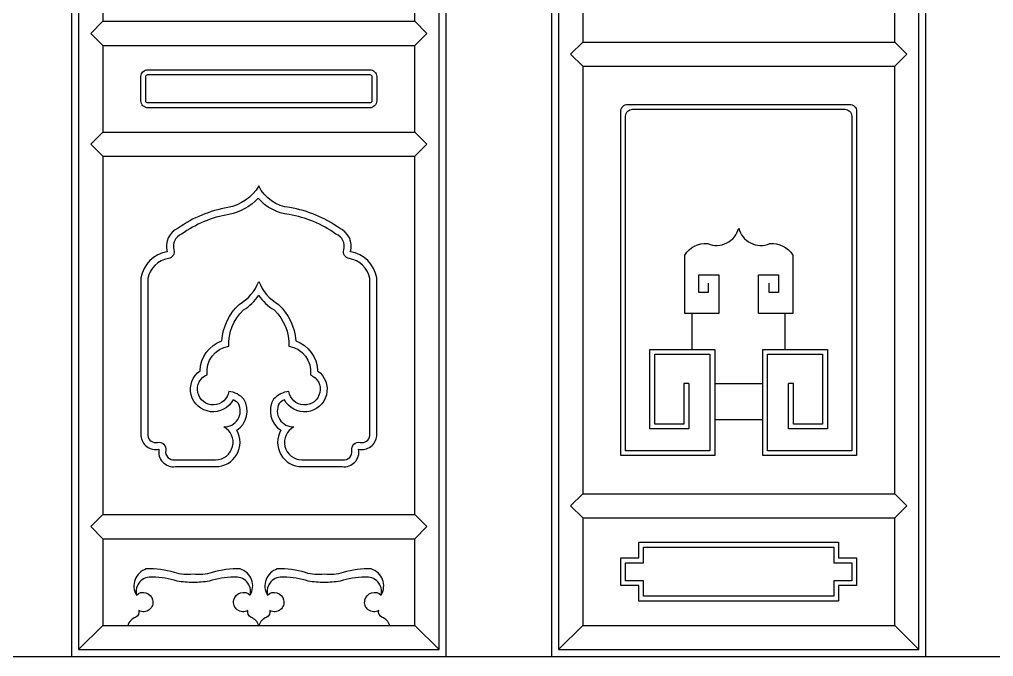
# Model space of a CAD drawing. Extents: x -66030 to 95157, y -13132 to 45879.
# Drawn here: x -45366 to -43962, y 31869 to 32788 of the extents above; entities that cross this region are included whole.
import ezdxf

# ---------------------------------------------------------------- set-up
doc = ezdxf.new("R2010")
doc.units = 0
doc.header["$LTSCALE"] = 100
doc.header["$MEASUREMENT"] = 0
for name, color, linetype in [('3', 11, 'CONTINUOUS'), ('4', 121, 'CONTINUOUS'), ('7', 105, 'CONTINUOUS')]:
    doc.layers.add(name, color=color, linetype=linetype)

msp = doc.modelspace()

# ---------------------------------------------------------------- linework, layer by layer
at = {"layer": '3'}
for p, q in [((-45263.8, 32768.4), (-45246.3, 32785.9)), ((-44796.3, 32785.9), (-44778.8, 32768.4)), ((-45246.3, 32750.9), (-45263.8, 32768.4)), ((-44796.3, 32750.9), (-44778.8, 32768.4)), ((-44571.7, 32738.4), (-44554.2, 32755.9)), ((-44104.2, 32755.9), (-44086.7, 32738.4)), ((-44554.2, 32720.9), (-44571.7, 32738.4)), ((-44104.2, 32720.9), (-44086.7, 32738.4)), ((-45263.8, 32608.4), (-45246.3, 32625.9)), ((-44796.3, 32625.9), (-44778.8, 32608.4)), ((-45246.3, 32590.9), (-45263.8, 32608.4)), ((-44796.3, 32590.9), (-44778.8, 32608.4)), ((-44396.4, 32312.3), (-44396.4, 32364.2)), ((-44262, 32312.3), (-44262, 32364.2)), ((-44401.2, 32263), (-44408.2, 32263)), ((-44363.8, 32263.1), (-44294.6, 32263.1)), ((-44250.2, 32263), (-44257.2, 32263)), ((-44363.8, 32211), (-44294.6, 32211)), ((-44571.7, 32086.4), (-44554.2, 32103.9)), ((-44104.2, 32103.9), (-44086.7, 32086.4)), ((-45263.8, 32056.4), (-45246.3, 32073.9)), ((-44796.3, 32073.9), (-44778.8, 32056.4)), ((-44554.2, 32068.9), (-44571.7, 32086.4)), ((-44104.2, 32068.9), (-44086.7, 32086.4)), ((-45246.3, 32038.9), (-45263.8, 32056.4)), ((-44796.3, 32038.9), (-44778.8, 32056.4)), ((-45281.3, 31878.9), (-45246.3, 31913.9)), ((-44796.3, 31913.9), (-44761.3, 31878.9)), ((-44589.2, 31878.9), (-44554.2, 31913.9)), ((-44104.2, 31913.9), (-44069.2, 31878.9))]:
    msp.add_line(p, q, dxfattribs=at)
at = {"layer": '3', "color": 2}
msp.add_line((-66009.4, 31868.9), (90873, 31868.9), dxfattribs=at)
at = {"layer": '3'}
for points in [[(-45281.3, 31878.9), (-44761.3, 31878.9), (-44761.3, 34438.9), (-45281.3, 34438.9)], [(-44589.2, 31878.9), (-44069.2, 31878.9), (-44069.2, 34438.9), (-44589.2, 34438.9)], [(-44185, 32033.9), (-44185, 32011.4), (-44159.2, 32011.4), (-44159.2, 31971.4), (-44185, 31971.4), (-44185, 31948.9), (-44473.4, 31948.9), (-44473.4, 31971.4), (-44499.2, 31971.4), (-44499.2, 32011.4), (-44473.4, 32011.4), (-44473.4, 32033.9)], [(-44192, 32026.9), (-44192, 32004.4), (-44166.2, 32004.4), (-44166.2, 31978.4), (-44192, 31978.4), (-44192, 31955.9), (-44466.4, 31955.9), (-44466.4, 31978.4), (-44492.2, 31978.4), (-44492.2, 32004.4), (-44466.4, 32004.4), (-44466.4, 32026.9)]]:
    msp.add_lwpolyline(points, close=True, dxfattribs=at)
for points in [[(-45181.3, 32715.9), (-44861.3, 32715.9, -0.414214), (-44851.3, 32705.9), (-44851.3, 32670.9, -0.414214), (-44861.3, 32660.9), (-45181.3, 32660.9, -0.414214), (-45191.3, 32670.9), (-45191.3, 32705.9, -0.414214)], [(-45181.3, 32708.9), (-44861.3, 32708.9, -0.414214), (-44858.3, 32705.9), (-44858.3, 32670.9, -0.414214), (-44861.3, 32667.9), (-45181.3, 32667.9, -0.414214), (-45184.3, 32670.9), (-45184.3, 32705.9, -0.414214)], [(-45021.3, 32548.1, -0.210762), (-45066.2, 32516.8, 0.114186), (-45137.5, 32487.3, 0.375753), (-45153.4, 32453.2, 0.318354), (-45191.3, 32415.4), (-45191.3, 32187.6, 0.467386), (-45165.3, 32168.3, 0.511029), (-45141.7, 32143), (-45083.6, 32143, 0.578372), (-45053.1, 32195.6, 0.404073), (-45042.7, 32240.3, 0.169554), (-45064.7, 32251.7, -1.732779), (-45095.7, 32275.7, -0.407078), (-45064.7, 32316.8, -0.213141), (-45043.6, 32369.1, 0.122229), (-45021.3, 32390.6, 0.122229), (-44999, 32369.1, -0.213141), (-44978, 32316.8, -0.407078), (-44946.9, 32275.7, -1.732779), (-44978, 32251.7, 0.169554), (-45000, 32240.3, 0.404073), (-44989.6, 32195.6, 0.578372), (-44959.1, 32143), (-44901, 32143, 0.511029), (-44877.4, 32168.3, 0.467386), (-44851.3, 32187.6), (-44851.3, 32415.4, 0.318354), (-44889.2, 32453.2, 0.375753), (-44905.1, 32487.3, 0.114186), (-44976.4, 32516.8, -0.263021)], [(-45071.9, 32200.4, 0.579617), (-45050.7, 32234.3, 0.083672), (-45058.3, 32239.5, -1.266979), (-45106, 32281.4, -0.312961), (-45074.6, 32324.6, -0.190588), (-45049.6, 32377.2, 0.173032), (-45021.3, 32410.4, 0.173032), (-44993, 32377.2, -0.190588), (-44968.1, 32324.6, -0.312961), (-44936.6, 32281.4, -1.266979), (-44984.4, 32239.5, 0.083672), (-44991.9, 32234.3, 0.579617), (-44970.7, 32200.4, 0.78664), (-44959.1, 32153), (-44900.3, 32153, 0.526048), (-44887.2, 32166.4, -0.545844), (-44875, 32178, 0.460744), (-44861.3, 32187.9), (-44861.3, 32414.5, 0.312309), (-44890.9, 32443.4, -0.447823), (-44898.8, 32456, 0.390224), (-44910, 32478.5, 0.115429), (-44977.7, 32506.9, -0.199011), (-45022, 32530.7, -0.160236), (-45064.5, 32507, 0.116165), (-45132.6, 32478.5, 0.390224), (-45143.8, 32456, -0.447823), (-45151.8, 32443.4, 0.312309), (-45181.3, 32414.5), (-45181.3, 32187.9, 0.460744), (-45167.6, 32178, -0.545844), (-45155.5, 32166.4, 0.526048), (-45142.4, 32153), (-45083.6, 32153, 0.78664)]]:
    msp.add_lwpolyline(points, format="xyb", close=True, dxfattribs=at)
for points in [[(-44401.2, 32263), (-44401.2, 32197.5), (-44457.3, 32197.5), (-44457.3, 32312.3), (-44363.8, 32312.3), (-44363.8, 32158.9), (-44499.2, 32158.9), (-44499.2, 32655.9, -0.414214), (-44489.2, 32665.9), (-44169.2, 32665.9, -0.414214), (-44159.2, 32655.9), (-44159.2, 32158.9), (-44294.6, 32158.9), (-44294.6, 32312.3), (-44201.1, 32312.3), (-44201.1, 32197.5), (-44257.2, 32197.5), (-44257.2, 32263)], [(-44408.2, 32263), (-44408.2, 32204.5), (-44450.3, 32204.5), (-44450.3, 32305.3), (-44370.8, 32305.3), (-44370.8, 32165.9), (-44492.2, 32165.9), (-44492.2, 32648.9, -0.414214), (-44482.2, 32658.9), (-44176.2, 32658.9, -0.414214), (-44166.2, 32648.9), (-44166.2, 32165.9), (-44287.6, 32165.9), (-44287.6, 32305.3), (-44208.1, 32305.3), (-44208.1, 32204.5), (-44250.2, 32204.5), (-44250.2, 32263)], [(-44373.1, 32407.8), (-44373.1, 32394.2), (-44386.8, 32394.2), (-44386.8, 32419.7), (-44357.8, 32419.7), (-44357.8, 32364.2), (-44407.1, 32364.2), (-44407.1, 32448.4, -0.287392), (-44373.9, 32464.9, 0.4606), (-44329.2, 32487.3, 0.4606), (-44284.5, 32464.9, -0.287392), (-44251.2, 32448.4), (-44251.2, 32364.2), (-44300.6, 32364.2), (-44300.6, 32419.7), (-44271.6, 32419.7), (-44271.6, 32394.2), (-44285.3, 32394.2), (-44285.3, 32407.8)], [(-45021.3, 31913.9, 0.230985), (-45032.5, 31925.4, -0.325912), (-45037.3, 31935.5, -0.675637), (-45057.2, 31950.6, -0.580804), (-45033.8, 31957.7, 0.485922), (-45048.1, 31995.3, 0.092604), (-45088.7, 31990, -0.124244), (-45115.8, 31988, -0.124244), (-45142.9, 31990, 0.092604), (-45183.6, 31995.3, 0.485922), (-45197.8, 31957.7, -0.580804), (-45174.5, 31950.6, -0.675637), (-45194.3, 31935.5, -0.325912), (-45199.1, 31925.4, 0.230985), (-45210.3, 31913.9)], [(-44832.4, 31913.9, 0.230985), (-44843.5, 31925.4, -0.325912), (-44848.4, 31935.5, -0.675637), (-44868.2, 31950.6, -0.580804), (-44844.8, 31957.7, 0.485922), (-44859.1, 31995.3, 0.092604), (-44899.7, 31990, -0.124244), (-44926.8, 31988, -0.124244), (-44954, 31990, 0.092604), (-44994.6, 31995.3, 0.485922), (-45008.9, 31957.7, -0.580804), (-44985.5, 31950.6, -0.675637), (-45005.3, 31935.5, -0.325912), (-45010.2, 31925.4, 0.230985), (-45021.3, 31913.9)], [(-45033.8, 31957.7, 0.526125), (-45057.3, 31983.5, 0.078007), (-45092.7, 31977.6, -0.016245), (-45115.8, 31975.6, -0.016245), (-45138.9, 31977.6, 0.078007), (-45174.3, 31983.5, 0.526125), (-45197.8, 31957.7)], [(-44844.8, 31957.7, 0.526125), (-44868.4, 31983.5, 0.078007), (-44903.8, 31977.6, -0.016245), (-44926.8, 31975.6, -0.016245), (-44949.9, 31977.6, 0.078007), (-44985.3, 31983.5, 0.526125), (-45008.9, 31957.7)]]:
    msp.add_lwpolyline(points, format="xyb", dxfattribs=at)
at = {"layer": '4'}
for points in [[(-45291.3, 31868.9), (-44751.3, 31868.9), (-44751.3, 34448.9), (-45291.3, 34448.9)], [(-44599.2, 31868.9), (-44059.2, 31868.9), (-44059.2, 34448.9), (-44599.2, 34448.9)]]:
    msp.add_lwpolyline(points, close=True, dxfattribs=at)
at = {"layer": '7'}
for p, q in [((-45246.3, 34243.9), (-45246.3, 32785.9)), ((-44796.3, 32785.9), (-44796.3, 34243.9)), ((-44554.2, 32910.9), (-44554.2, 32755.9)), ((-44104.2, 32755.9), (-44104.2, 32910.9)), ((-45246.3, 32785.9), (-44796.3, 32785.9)), ((-45246.3, 32750.9), (-44796.3, 32750.9)), ((-45246.3, 32750.9), (-45246.3, 32625.9)), ((-44796.3, 32625.9), (-44796.3, 32750.9)), ((-44554.2, 32755.9), (-44104.2, 32755.9)), ((-44554.2, 32720.9), (-44104.2, 32720.9)), ((-44554.2, 32720.9), (-44554.2, 32103.9)), ((-44104.2, 32103.9), (-44104.2, 32720.9)), ((-45246.3, 32625.9), (-44796.3, 32625.9)), ((-45246.3, 32590.9), (-44796.3, 32590.9)), ((-45246.3, 32590.9), (-45246.3, 32073.9)), ((-44796.3, 32073.9), (-44796.3, 32590.9)), ((-44554.2, 32103.9), (-44104.2, 32103.9)), ((-45246.3, 32073.9), (-44796.3, 32073.9)), ((-44554.2, 32068.9), (-44104.2, 32068.9)), ((-44554.2, 32068.9), (-44554.2, 31913.9)), ((-44104.2, 31913.9), (-44104.2, 32068.9)), ((-45246.3, 32038.9), (-44796.3, 32038.9)), ((-45246.3, 32038.9), (-45246.3, 31913.9)), ((-44796.3, 31913.9), (-44796.3, 32038.9)), ((-45246.3, 31913.9), (-44796.3, 31913.9)), ((-44554.2, 31913.9), (-44104.2, 31913.9))]:
    msp.add_line(p, q, dxfattribs=at)

doc.saveas('drawing.dxf')
